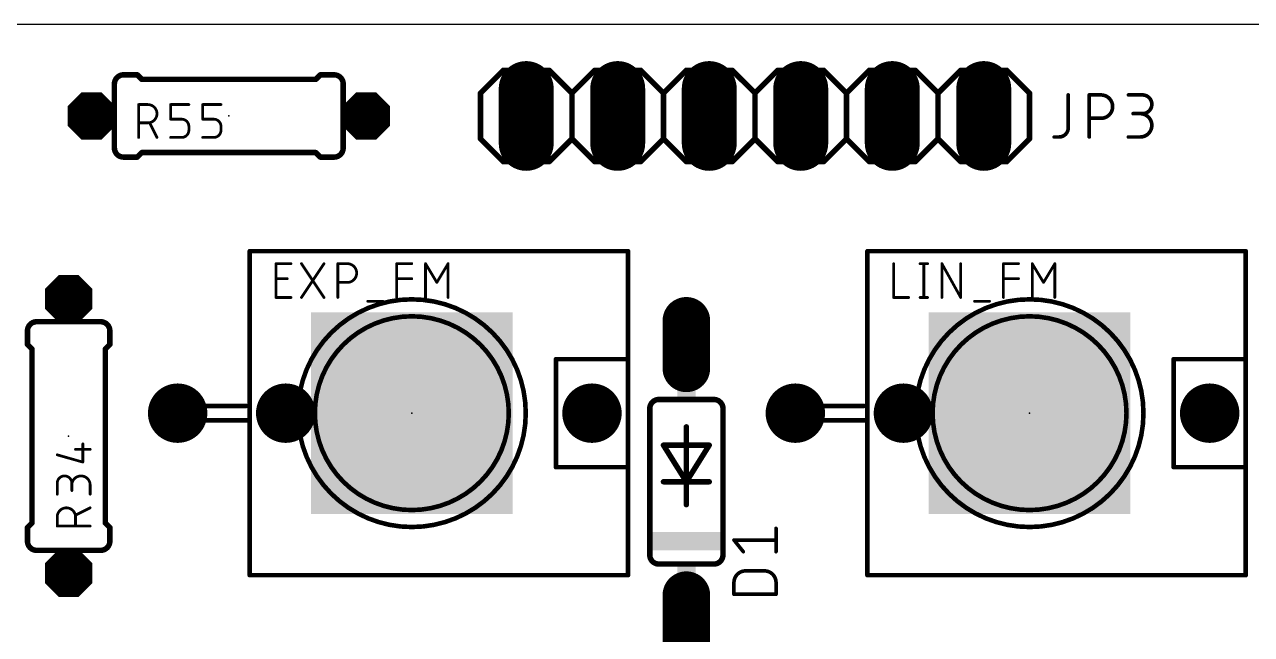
# Model space of a CAD drawing. Extents: x 0 to 102, y 0 to 43.
# Drawn here: x 30.53 to 64.58, y 26.24 to 43.18 of the extents above; entities that cross this region are included whole.
import ezdxf

# ---------------------------------------------------------------- set-up
doc = ezdxf.new("R2010")
doc.units = 0
for name, color, linetype in [('17', 110, 'CONTINUOUS'), ('20', 31, 'CONTINUOUS'), ('21', 253, 'CONTINUOUS'), ('23', 53, 'CONTINUOUS'), ('25', 253, 'CONTINUOUS'), ('41', 12, 'CONTINUOUS'), ('51', 253, 'CONTINUOUS')]:
    doc.layers.add(name, color=color, linetype=linetype)

# ---------------------------------------------------------------- blocks, each defined once
blk = doc.blocks.new('RECT')
blk.add_solid([(-0.5, -0.5), (0.5, -0.5), (-0.5, 0.5), (0.5, 0.5)])
blk = doc.blocks.new('LONGP100')
at = {"const_width": 1}
blk.add_lwpolyline([(-0.5, 0), (0.5, 0)], dxfattribs=at)
at = {"const_width": 0.5}
for points in [[(-0.5, 0.25, 1), (-0.5, -0.25)], [(0.5, -0.25, 1), (0.5, 0.25)]]:
    blk.add_lwpolyline(points, format="xyb", dxfattribs=at)
blk = doc.blocks.new('ROUNDP')
at = {"const_width": 0.5}
blk.add_lwpolyline([(0, -0.25, 1), (0, 0.25, 1), (0, -0.25)], format="xyb", dxfattribs=at)
blk = doc.blocks.new('OCTAGONP')
at = {"const_width": 0.5}
blk.add_lwpolyline([(-0.25, -0.1036), (-0.25, 0.1036), (-0.1036, 0.25), (0.1036, 0.25), (0.25, 0.1036), (0.25, -0.1036), (0.1036, -0.25), (-0.1036, -0.25), (-0.25, -0.1036), (-0.25, 0.1036)], dxfattribs=at)

msp = doc.modelspace()

# ---------------------------------------------------------------- linework, layer by layer
at = {"layer": '20'}
msp.add_line((99.06, 43.18), (0, 43.18), dxfattribs=at)
at = {"layer": '21'}
for points, const_width in [([(43.18, 41.275), (43.815, 41.91)], 0.1524), ([(43.815, 41.91), (45.085, 41.91)], 0.1524), ([(45.72, 41.275), (45.085, 41.91)], 0.1524), ([(45.72, 41.275), (46.355, 41.91)], 0.1524), ([(46.355, 41.91), (47.625, 41.91)], 0.1524), ([(47.625, 41.91), (48.26, 41.275)], 0.1524), ([(48.26, 41.275), (48.895, 41.91)], 0.1524), ([(48.895, 41.91), (50.165, 41.91)], 0.1524), ([(50.8, 41.275), (50.165, 41.91)], 0.1524), ([(50.8, 41.275), (51.435, 41.91)], 0.1524), ([(51.435, 41.91), (52.705, 41.91)], 0.1524), ([(52.705, 41.91), (53.34, 41.275)], 0.1524), ([(53.34, 41.275), (53.975, 41.91)], 0.1524), ([(53.975, 41.91), (55.245, 41.91)], 0.1524), ([(55.245, 41.91), (55.88, 41.275)], 0.1524), ([(55.88, 41.275), (56.515, 41.91)], 0.1524), ([(56.515, 41.91), (57.785, 41.91)], 0.1524), ([(58.42, 41.275), (57.785, 41.91)], 0.1524), ([(33.274, 41.783), (33.655, 41.783)], 0.1524), ([(33.782, 41.656), (33.655, 41.783)], 0.1524), ([(38.608, 41.656), (33.782, 41.656)], 0.1524), ([(38.608, 41.656), (38.735, 41.783)], 0.1524), ([(39.116, 41.783), (38.735, 41.783)], 0.1524), ([(43.18, 40.005), (43.18, 41.275)], 0.1524), ([(45.72, 40.005), (45.72, 41.275)], 0.1524), ([(48.26, 40.005), (48.26, 41.275)], 0.1524), ([(50.8, 40.005), (50.8, 41.275)], 0.1524), ([(53.34, 40.005), (53.34, 41.275)], 0.1524), ([(55.88, 40.005), (55.88, 41.275)], 0.1524), ([(58.42, 40.005), (58.42, 41.275)], 0.1524), ([(43.815, 39.37), (43.18, 40.005)], 0.1524), ([(45.085, 39.37), (45.72, 40.005)], 0.1524), ([(46.355, 39.37), (45.72, 40.005)], 0.1524), ([(48.26, 40.005), (47.625, 39.37)], 0.1524), ([(48.895, 39.37), (48.26, 40.005)], 0.1524), ([(50.165, 39.37), (50.8, 40.005)], 0.1524), ([(51.435, 39.37), (50.8, 40.005)], 0.1524), ([(53.34, 40.005), (52.705, 39.37)], 0.1524), ([(53.975, 39.37), (53.34, 40.005)], 0.1524), ([(55.88, 40.005), (55.245, 39.37)], 0.1524), ([(56.515, 39.37), (55.88, 40.005)], 0.1524), ([(57.785, 39.37), (58.42, 40.005)], 0.1524), ([(33.274, 39.497), (33.655, 39.497)], 0.1524), ([(33.782, 39.624), (33.655, 39.497)], 0.1524), ([(38.608, 39.624), (33.782, 39.624)], 0.1524), ([(38.608, 39.624), (38.735, 39.497)], 0.1524), ([(39.116, 39.497), (38.735, 39.497)], 0.1524), ([(45.085, 39.37), (43.815, 39.37)], 0.1524), ([(47.625, 39.37), (46.355, 39.37)], 0.1524), ([(50.165, 39.37), (48.895, 39.37)], 0.1524), ([(52.705, 39.37), (51.435, 39.37)], 0.1524), ([(55.245, 39.37), (53.975, 39.37)], 0.1524), ([(57.785, 39.37), (56.515, 39.37)], 0.1524), ([(47.275, 36.885), (36.775, 36.885)], 0.127), ([(36.775, 36.885), (36.775, 32.185)], 0.127), ([(47.275, 36.885), (47.275, 33.885)], 0.127), ([(64.42, 36.885), (53.92, 36.885)], 0.127), ([(53.92, 36.885), (53.92, 32.185)], 0.127), ([(64.42, 36.885), (64.42, 33.885)], 0.127), ([(30.607, 34.671), (30.607, 34.29)], 0.1524), ([(32.893, 34.671), (32.893, 34.29)], 0.1524), ([(30.734, 34.163), (30.607, 34.29)], 0.1524), ([(30.734, 34.163), (30.734, 29.337)], 0.1524), ([(32.766, 34.163), (32.893, 34.29)], 0.1524), ([(32.766, 34.163), (32.766, 29.337)], 0.1524), ([(47.275, 33.885), (45.275, 33.885)], 0.127), ([(45.275, 33.885), (45.275, 30.885)], 0.127), ([(47.275, 33.885), (47.275, 30.885)], 0.127), ([(64.42, 33.885), (62.42, 33.885)], 0.127), ([(62.42, 33.885), (62.42, 30.885)], 0.127), ([(64.42, 33.885), (64.42, 30.885)], 0.127), ([(48.133, 32.766), (49.657, 32.766)], 0.1524), ([(36.675, 32.585), (34.575, 32.585)], 0.127), ([(34.575, 32.585), (34.575, 32.185)], 0.127), ([(47.879, 28.448), (47.879, 32.512)], 0.1524), ([(49.911, 28.448), (49.911, 32.512)], 0.1524), ([(53.82, 32.585), (51.72, 32.585)], 0.127), ([(51.72, 32.585), (51.72, 32.185)], 0.127), ([(34.575, 32.185), (36.775, 32.185)], 0.127), ([(36.775, 32.185), (36.775, 27.885)], 0.127), ([(48.895, 30.48), (48.895, 32.004)], 0.1524), ([(51.72, 32.185), (53.92, 32.185)], 0.127), ([(53.92, 32.185), (53.92, 27.885)], 0.127), ([(48.26, 31.496), (49.53, 31.496)], 0.1524), ([(48.895, 30.48), (48.26, 31.496)], 0.1524), ([(49.53, 31.496), (48.895, 30.48)], 0.1524), ([(45.275, 30.885), (47.275, 30.885)], 0.127), ([(47.275, 30.885), (47.275, 27.885)], 0.127), ([(62.42, 30.885), (64.42, 30.885)], 0.127), ([(64.42, 30.885), (64.42, 27.885)], 0.127), ([(48.26, 30.48), (48.895, 30.48)], 0.1524), ([(48.895, 29.845), (48.895, 30.48)], 0.1524), ([(48.895, 30.48), (49.53, 30.48)], 0.1524), ([(30.734, 29.337), (30.607, 29.21)], 0.1524), ([(32.766, 29.337), (32.893, 29.21)], 0.1524), ([(30.607, 28.829), (30.607, 29.21)], 0.1524), ([(32.893, 28.829), (32.893, 29.21)], 0.1524), ([(48.133, 28.194), (49.657, 28.194)], 0.1524), ([(36.775, 27.885), (47.275, 27.885)], 0.127), ([(53.92, 27.885), (64.42, 27.885)], 0.127)]:
    msp.add_lwpolyline(points, dxfattribs=dict(at, const_width=const_width))
for points, const_width in [([(43.815, 41.9481, 1), (43.815, 41.8719)], 0.0762), ([(43.8419, 41.8831, 1), (43.7881, 41.9369)], 0.0762), ([(45.1119, 41.9369, 1), (45.0581, 41.8831)], 0.0762), ([(45.085, 41.8719, 1), (45.085, 41.9481)], 0.0762), ([(46.355, 41.9481, 1), (46.355, 41.8719)], 0.0762), ([(46.3819, 41.8831, 1), (46.3281, 41.9369)], 0.0762), ([(47.6519, 41.9369, 1), (47.5981, 41.8831)], 0.0762), ([(47.625, 41.8719, 1), (47.625, 41.9481)], 0.0762), ([(48.895, 41.9481, 1), (48.895, 41.8719)], 0.0762), ([(48.9219, 41.8831, 1), (48.8681, 41.9369)], 0.0762), ([(50.1919, 41.9369, 1), (50.1381, 41.8831)], 0.0762), ([(50.165, 41.8719, 1), (50.165, 41.9481)], 0.0762), ([(51.435, 41.9481, 1), (51.435, 41.8719)], 0.0762), ([(51.4619, 41.8831, 1), (51.4081, 41.9369)], 0.0762), ([(52.7319, 41.9369, 1), (52.6781, 41.8831)], 0.0762), ([(52.705, 41.8719, 1), (52.705, 41.9481)], 0.0762), ([(53.975, 41.9481, 1), (53.975, 41.8719)], 0.0762), ([(54.0019, 41.8831, 1), (53.9481, 41.9369)], 0.0762), ([(55.2719, 41.9369, 1), (55.2181, 41.8831)], 0.0762), ([(55.245, 41.8719, 1), (55.245, 41.9481)], 0.0762), ([(56.515, 41.9481, 1), (56.515, 41.8719)], 0.0762), ([(56.5419, 41.8831, 1), (56.4881, 41.9369)], 0.0762), ([(57.8119, 41.9369, 1), (57.7581, 41.8831)], 0.0762), ([(57.785, 41.8719, 1), (57.785, 41.9481)], 0.0762), ([(33.274, 41.783, 0.4142), (33.02, 41.529)], 0.1524), ([(32.9819, 41.529, 1), (33.0581, 41.529)], 0.0762), ([(33.274, 41.8211, 1), (33.274, 41.7449)], 0.0762), ([(33.274, 41.7449, 1), (33.274, 41.8211)], 0.0762), ([(33.6819, 41.8099, 1), (33.6281, 41.7561)], 0.0762), ([(33.655, 41.7449, 1), (33.655, 41.8211)], 0.0762), ([(33.782, 41.6941, 1), (33.782, 41.6179)], 0.0762), ([(33.7551, 41.6291, 1), (33.8089, 41.6829)], 0.0762), ([(38.5811, 41.6829, 1), (38.6349, 41.6291)], 0.0762), ([(38.608, 41.6179, 1), (38.608, 41.6941)], 0.0762), ([(38.735, 41.8211, 1), (38.735, 41.7449)], 0.0762), ([(38.7619, 41.7561, 1), (38.7081, 41.8099)], 0.0762), ([(39.37, 41.529, 0.4142), (39.116, 41.783)], 0.1524), ([(39.116, 41.8211, 1), (39.116, 41.7449)], 0.0762), ([(39.116, 41.7449, 1), (39.116, 41.8211)], 0.0762), ([(39.3319, 41.529, 1), (39.4081, 41.529)], 0.0762), ([(43.2181, 41.275, 1), (43.1419, 41.275)], 0.0762), ([(43.1531, 41.3019, 1), (43.2069, 41.2481)], 0.0762), ([(45.7581, 41.275, 1), (45.6819, 41.275)], 0.0762), ([(45.6931, 41.3019, 1), (45.7469, 41.2481)], 0.0762), ([(45.6931, 41.2481, 1), (45.7469, 41.3019)], 0.0762), ([(48.2981, 41.275, 1), (48.2219, 41.275)], 0.0762), ([(48.2331, 41.3019, 1), (48.2869, 41.2481)], 0.0762), ([(48.2331, 41.2481, 1), (48.2869, 41.3019)], 0.0762), ([(50.8381, 41.275, 1), (50.7619, 41.275)], 0.0762), ([(50.7731, 41.3019, 1), (50.8269, 41.2481)], 0.0762), ([(50.7731, 41.2481, 1), (50.8269, 41.3019)], 0.0762), ([(53.3781, 41.275, 1), (53.3019, 41.275)], 0.0762), ([(53.3131, 41.3019, 1), (53.3669, 41.2481)], 0.0762), ([(53.3131, 41.2481, 1), (53.3669, 41.3019)], 0.0762), ([(55.9181, 41.275, 1), (55.8419, 41.275)], 0.0762), ([(55.8531, 41.3019, 1), (55.9069, 41.2481)], 0.0762), ([(55.8531, 41.2481, 1), (55.9069, 41.3019)], 0.0762), ([(58.4581, 41.275, 1), (58.3819, 41.275)], 0.0762), ([(58.3931, 41.2481, 1), (58.4469, 41.3019)], 0.0762), ([(43.1419, 40.005, 1), (43.2181, 40.005)], 0.0762), ([(43.2069, 40.0319, 1), (43.1531, 39.9781)], 0.0762), ([(45.6819, 40.005, 1), (45.7581, 40.005)], 0.0762), ([(45.7469, 40.0319, 1), (45.6931, 39.9781)], 0.0762), ([(45.7469, 39.9781, 1), (45.6931, 40.0319)], 0.0762), ([(48.2219, 40.005, 1), (48.2981, 40.005)], 0.0762), ([(48.2869, 40.0319, 1), (48.2331, 39.9781)], 0.0762), ([(48.2869, 39.9781, 1), (48.2331, 40.0319)], 0.0762), ([(50.7619, 40.005, 1), (50.8381, 40.005)], 0.0762), ([(50.8269, 40.0319, 1), (50.7731, 39.9781)], 0.0762), ([(50.8269, 39.9781, 1), (50.7731, 40.0319)], 0.0762), ([(53.3019, 40.005, 1), (53.3781, 40.005)], 0.0762), ([(53.3669, 40.0319, 1), (53.3131, 39.9781)], 0.0762), ([(53.3669, 39.9781, 1), (53.3131, 40.0319)], 0.0762), ([(55.8419, 40.005, 1), (55.9181, 40.005)], 0.0762), ([(55.9069, 40.0319, 1), (55.8531, 39.9781)], 0.0762), ([(55.9069, 39.9781, 1), (55.8531, 40.0319)], 0.0762), ([(58.3819, 40.005, 1), (58.4581, 40.005)], 0.0762), ([(58.4469, 39.9781, 1), (58.3931, 40.0319)], 0.0762), ([(33.02, 39.751, 0.4142), (33.274, 39.497)], 0.1524), ([(33.0581, 39.751, 1), (32.9819, 39.751)], 0.0762), ([(33.274, 39.5351, 1), (33.274, 39.4589)], 0.0762), ([(33.274, 39.4589, 1), (33.274, 39.5351)], 0.0762), ([(33.6281, 39.5239, 1), (33.6819, 39.4701)], 0.0762), ([(33.655, 39.4589, 1), (33.655, 39.5351)], 0.0762), ([(33.782, 39.6621, 1), (33.782, 39.5859)], 0.0762), ([(33.8089, 39.5971, 1), (33.7551, 39.6509)], 0.0762), ([(38.6349, 39.6509, 1), (38.5811, 39.5971)], 0.0762), ([(38.608, 39.5859, 1), (38.608, 39.6621)], 0.0762), ([(38.735, 39.5351, 1), (38.735, 39.4589)], 0.0762), ([(38.7081, 39.4701, 1), (38.7619, 39.5239)], 0.0762), ([(39.116, 39.497, 0.4142), (39.37, 39.751)], 0.1524), ([(39.116, 39.5351, 1), (39.116, 39.4589)], 0.0762), ([(39.116, 39.4589, 1), (39.116, 39.5351)], 0.0762), ([(39.4081, 39.751, 1), (39.3319, 39.751)], 0.0762), ([(43.815, 39.4081, 1), (43.815, 39.3319)], 0.0762), ([(43.7881, 39.3431, 1), (43.8419, 39.3969)], 0.0762), ([(45.0581, 39.3969, 1), (45.1119, 39.3431)], 0.0762), ([(45.085, 39.3319, 1), (45.085, 39.4081)], 0.0762), ([(46.355, 39.4081, 1), (46.355, 39.3319)], 0.0762), ([(46.3281, 39.3431, 1), (46.3819, 39.3969)], 0.0762), ([(47.5981, 39.3969, 1), (47.6519, 39.3431)], 0.0762), ([(47.625, 39.3319, 1), (47.625, 39.4081)], 0.0762), ([(48.895, 39.4081, 1), (48.895, 39.3319)], 0.0762), ([(48.8681, 39.3431, 1), (48.9219, 39.3969)], 0.0762), ([(50.1381, 39.3969, 1), (50.1919, 39.3431)], 0.0762), ([(50.165, 39.3319, 1), (50.165, 39.4081)], 0.0762), ([(51.435, 39.4081, 1), (51.435, 39.3319)], 0.0762), ([(51.4081, 39.3431, 1), (51.4619, 39.3969)], 0.0762), ([(52.6781, 39.3969, 1), (52.7319, 39.3431)], 0.0762), ([(52.705, 39.3319, 1), (52.705, 39.4081)], 0.0762), ([(53.975, 39.4081, 1), (53.975, 39.3319)], 0.0762), ([(53.9481, 39.3431, 1), (54.0019, 39.3969)], 0.0762), ([(55.2181, 39.3969, 1), (55.2719, 39.3431)], 0.0762), ([(55.245, 39.3319, 1), (55.245, 39.4081)], 0.0762), ([(56.515, 39.4081, 1), (56.515, 39.3319)], 0.0762), ([(56.4881, 39.3431, 1), (56.5419, 39.3969)], 0.0762), ([(57.7581, 39.3969, 1), (57.8119, 39.3431)], 0.0762), ([(57.785, 39.3319, 1), (57.785, 39.4081)], 0.0762), ([(36.8068, 36.885, 1), (36.7432, 36.885)], 0.0635), ([(36.775, 36.9168, 1), (36.775, 36.8533)], 0.0635), ([(47.3068, 36.885, 1), (47.2433, 36.885)], 0.0635), ([(47.275, 36.8533, 1), (47.275, 36.9168)], 0.0635), ([(53.9518, 36.885, 1), (53.8882, 36.885)], 0.0635), ([(53.92, 36.9168, 1), (53.92, 36.8533)], 0.0635), ([(64.4518, 36.885, 1), (64.3882, 36.885)], 0.0635), ([(64.42, 36.8533, 1), (64.42, 36.9168)], 0.0635), ([(41.275, 29.2227, 1), (41.275, 35.5473, 1), (41.275, 29.2227)], 0.127), ([(58.42, 29.2227, 1), (58.42, 35.5473, 1), (58.42, 29.2227)], 0.127), ([(41.275, 29.6943, 1), (41.275, 35.0757, 1), (41.275, 29.6943)], 0.127), ([(58.42, 29.6943, 1), (58.42, 35.0757, 1), (58.42, 29.6943)], 0.127), ([(30.861, 34.925, 0.4142), (30.607, 34.671)], 0.1524), ([(30.6451, 34.671, 1), (30.5689, 34.671)], 0.0762), ([(30.861, 34.8869, 1), (30.861, 34.9631)], 0.0762), ([(32.893, 34.671, 0.4142), (32.639, 34.925)], 0.1524), ([(32.639, 34.9631, 1), (32.639, 34.8869)], 0.0762), ([(32.9311, 34.671, 1), (32.8549, 34.671)], 0.0762), ([(30.5689, 34.671, 1), (30.6451, 34.671)], 0.0762), ([(32.8549, 34.671, 1), (32.9311, 34.671)], 0.0762), ([(30.5689, 34.29, 1), (30.6451, 34.29)], 0.0762), ([(30.6339, 34.3169, 1), (30.5801, 34.2631)], 0.0762), ([(30.7721, 34.163, 1), (30.6959, 34.163)], 0.0762), ([(30.7071, 34.1361, 1), (30.7609, 34.1899)], 0.0762), ([(32.8041, 34.163, 1), (32.7279, 34.163)], 0.0762), ([(32.7391, 34.1899, 1), (32.7929, 34.1361)], 0.0762), ([(32.8549, 34.29, 1), (32.9311, 34.29)], 0.0762), ([(32.9199, 34.2631, 1), (32.8661, 34.3169)], 0.0762), ([(45.275, 33.9168, 1), (45.275, 33.8533)], 0.0635), ([(45.3068, 33.885, 1), (45.2433, 33.885)], 0.0635), ([(47.3068, 33.885, 1), (47.2433, 33.885)], 0.0635), ([(47.2433, 33.885, 1), (47.3068, 33.885)], 0.0635), ([(47.275, 33.8533, 1), (47.275, 33.9168)], 0.0635), ([(62.4518, 33.885, 1), (62.3882, 33.885)], 0.0635), ([(62.42, 33.9168, 1), (62.42, 33.8533)], 0.0635), ([(64.4518, 33.885, 1), (64.3882, 33.885)], 0.0635), ([(64.3882, 33.885, 1), (64.4518, 33.885)], 0.0635), ([(64.42, 33.8533, 1), (64.42, 33.9168)], 0.0635), ([(48.133, 32.766, 0.4142), (47.879, 32.512)], 0.1524), ([(48.133, 32.8041, 1), (48.133, 32.7279)], 0.0762), ([(48.133, 32.7279, 1), (48.133, 32.8041)], 0.0762), ([(49.911, 32.512, 0.4142), (49.657, 32.766)], 0.1524), ([(49.657, 32.8041, 1), (49.657, 32.7279)], 0.0762), ([(49.657, 32.7279, 1), (49.657, 32.8041)], 0.0762), ([(34.575, 32.6168, 1), (34.575, 32.5532)], 0.0635), ([(34.6068, 32.585, 1), (34.5433, 32.585)], 0.0635), ([(36.675, 32.5532, 1), (36.675, 32.6168)], 0.0635), ([(47.9171, 32.512, 1), (47.8409, 32.512)], 0.0762), ([(47.8409, 32.512, 1), (47.9171, 32.512)], 0.0762), ([(49.9491, 32.512, 1), (49.8729, 32.512)], 0.0762), ([(49.8729, 32.512, 1), (49.9491, 32.512)], 0.0762), ([(51.72, 32.6168, 1), (51.72, 32.5532)], 0.0635), ([(51.7518, 32.585, 1), (51.6883, 32.585)], 0.0635), ([(53.82, 32.5532, 1), (53.82, 32.6168)], 0.0635), ([(34.575, 32.2168, 1), (34.575, 32.1532)], 0.0635), ([(34.5433, 32.185, 1), (34.6068, 32.185)], 0.0635), ([(36.8068, 32.185, 1), (36.7432, 32.185)], 0.0635), ([(36.7432, 32.185, 1), (36.8068, 32.185)], 0.0635), ([(36.775, 32.1532, 1), (36.775, 32.2168)], 0.0635), ([(48.9331, 32.004, 1), (48.8569, 32.004)], 0.0762), ([(51.72, 32.2168, 1), (51.72, 32.1532)], 0.0635), ([(51.6883, 32.185, 1), (51.7518, 32.185)], 0.0635), ([(53.9518, 32.185, 1), (53.8882, 32.185)], 0.0635), ([(53.8882, 32.185, 1), (53.9518, 32.185)], 0.0635), ([(53.92, 32.1532, 1), (53.92, 32.2168)], 0.0635), ([(48.26, 31.5341, 1), (48.26, 31.4579)], 0.0762), ([(48.2923, 31.5162, 1), (48.2277, 31.4758)], 0.0762), ([(49.5623, 31.4758, 1), (49.4977, 31.5162)], 0.0762), ([(49.53, 31.4579, 1), (49.53, 31.5341)], 0.0762), ([(45.275, 30.9168, 1), (45.275, 30.8533)], 0.0635), ([(45.2433, 30.885, 1), (45.3068, 30.885)], 0.0635), ([(47.3068, 30.885, 1), (47.2433, 30.885)], 0.0635), ([(47.2433, 30.885, 1), (47.3068, 30.885)], 0.0635), ([(47.275, 30.8533, 1), (47.275, 30.9168)], 0.0635), ([(62.3882, 30.885, 1), (62.4518, 30.885)], 0.0635), ([(62.42, 30.9168, 1), (62.42, 30.8533)], 0.0635), ([(64.4518, 30.885, 1), (64.3882, 30.885)], 0.0635), ([(64.3882, 30.885, 1), (64.4518, 30.885)], 0.0635), ([(64.42, 30.8533, 1), (64.42, 30.9168)], 0.0635), ([(48.26, 30.5181, 1), (48.26, 30.4419)], 0.0762), ([(48.9331, 30.48, 1), (48.8569, 30.48)], 0.0762), ([(48.895, 30.5181, 1), (48.895, 30.4419)], 0.0762), ([(48.8627, 30.5002, 1), (48.9273, 30.4598)], 0.0762), ([(48.8569, 30.48, 1), (48.9331, 30.48)], 0.0762), ([(48.8627, 30.4598, 1), (48.9273, 30.5002)], 0.0762), ([(48.895, 30.4419, 1), (48.895, 30.5181)], 0.0762), ([(49.53, 30.4419, 1), (49.53, 30.5181)], 0.0762), ([(48.8569, 29.845, 1), (48.9331, 29.845)], 0.0762), ([(30.6959, 29.337, 1), (30.7721, 29.337)], 0.0762), ([(30.7609, 29.3101, 1), (30.7071, 29.3639)], 0.0762), ([(32.7279, 29.337, 1), (32.8041, 29.337)], 0.0762), ([(32.7929, 29.3639, 1), (32.7391, 29.3101)], 0.0762), ([(30.6451, 29.21, 1), (30.5689, 29.21)], 0.0762), ([(30.5801, 29.2369, 1), (30.6339, 29.1831)], 0.0762), ([(32.9311, 29.21, 1), (32.8549, 29.21)], 0.0762), ([(32.8661, 29.1831, 1), (32.9199, 29.2369)], 0.0762), ([(30.607, 28.829, 0.4142), (30.861, 28.575)], 0.1524), ([(30.6451, 28.829, 1), (30.5689, 28.829)], 0.0762), ([(30.5689, 28.829, 1), (30.6451, 28.829)], 0.0762), ([(30.861, 28.5369, 1), (30.861, 28.6131)], 0.0762), ([(32.639, 28.575, 0.4142), (32.893, 28.829)], 0.1524), ([(32.639, 28.6131, 1), (32.639, 28.5369)], 0.0762), ([(32.9311, 28.829, 1), (32.8549, 28.829)], 0.0762), ([(32.8549, 28.829, 1), (32.9311, 28.829)], 0.0762), ([(47.879, 28.448, 0.4142), (48.133, 28.194)], 0.1524), ([(47.9171, 28.448, 1), (47.8409, 28.448)], 0.0762), ([(47.8409, 28.448, 1), (47.9171, 28.448)], 0.0762), ([(48.133, 28.2321, 1), (48.133, 28.1559)], 0.0762), ([(48.133, 28.1559, 1), (48.133, 28.2321)], 0.0762), ([(49.657, 28.194, 0.4142), (49.911, 28.448)], 0.1524), ([(49.657, 28.2321, 1), (49.657, 28.1559)], 0.0762), ([(49.657, 28.1559, 1), (49.657, 28.2321)], 0.0762), ([(49.9491, 28.448, 1), (49.8729, 28.448)], 0.0762), ([(49.8729, 28.448, 1), (49.9491, 28.448)], 0.0762), ([(36.775, 27.9168, 1), (36.775, 27.8533)], 0.0635), ([(47.275, 27.8533, 1), (47.275, 27.9168)], 0.0635), ([(53.92, 27.9168, 1), (53.92, 27.8533)], 0.0635), ([(64.42, 27.8533, 1), (64.42, 27.9168)], 0.0635), ([(36.7432, 27.885, 1), (36.8068, 27.885)], 0.0635), ([(47.2433, 27.885, 1), (47.3068, 27.885)], 0.0635), ([(53.8882, 27.885, 1), (53.9518, 27.885)], 0.0635), ([(64.3882, 27.885, 1), (64.4518, 27.885)], 0.0635)]:
    msp.add_lwpolyline(points, format="xyb", dxfattribs=dict(at, const_width=const_width))
at = {"layer": '23'}
for p in [(36.195, 40.64), (50.8, 40.64), (41.275, 32.385), (58.42, 32.385), (31.75, 31.75), (48.895, 30.48)]:
    msp.add_point(p, dxfattribs=at)
at = {"layer": '25'}
for points, const_width in [([(59.4953, 41.2242), (59.4953, 40.3154)], 0.1016), ([(60.0776, 40.0558), (60.0776, 41.2242)], 0.1016), ([(60.0776, 41.2242), (60.4022, 41.2242)], 0.1016), ([(61.1656, 41.2242), (61.5551, 41.2242)], 0.1016), ([(33.6931, 40.0431), (33.6931, 40.9575)], 0.0762), ([(33.6931, 40.9575), (33.9471, 40.9575)], 0.0762), ([(34.579, 40.5511), (34.579, 40.9575)], 0.0762), ([(34.579, 40.9575), (35.087, 40.9575)], 0.0762), ([(35.4705, 40.5511), (35.4705, 40.9575)], 0.0762), ([(35.4705, 40.9575), (35.9785, 40.9575)], 0.0762), ([(34.8838, 40.5511), (34.579, 40.5511)], 0.0762), ([(35.7753, 40.5511), (35.4705, 40.5511)], 0.0762), ([(60.4022, 40.5751), (60.0776, 40.5751)], 0.1016), ([(61.5551, 40.7049), (61.2954, 40.7049)], 0.1016), ([(33.9471, 40.4495), (33.6931, 40.4495)], 0.0762), ([(34.2011, 40.0431), (33.9979, 40.4495)], 0.0762), ([(35.087, 40.2463), (35.087, 40.3479)], 0.0762), ([(35.9785, 40.2463), (35.9785, 40.3479)], 0.0762), ([(34.579, 40.0431), (34.8838, 40.0431)], 0.0762), ([(35.4705, 40.0431), (35.7753, 40.0431)], 0.0762), ([(59.2356, 40.0558), (59.1058, 40.0558)], 0.1016), ([(61.1656, 40.0558), (61.4902, 40.0558)], 0.1016), ([(37.5031, 35.5981), (37.5031, 36.5379)], 0.0762), ([(37.5031, 36.5379), (37.9208, 36.5379)], 0.0762), ([(38.2111, 35.5981), (38.8377, 36.5379)], 0.0762), ([(38.2111, 36.5379), (38.8377, 35.5981)], 0.0762), ([(39.2213, 35.5981), (39.2213, 36.5379)], 0.0762), ([(39.2213, 36.5379), (39.4824, 36.5379)], 0.0762), ([(40.8559, 35.5981), (40.8559, 36.5379)], 0.0762), ([(40.8559, 36.5379), (41.2736, 36.5379)], 0.0762), ([(41.6554, 35.5981), (41.6554, 36.5379)], 0.0762), ([(41.6554, 36.5379), (41.9686, 36.0158)], 0.0762), ([(41.9686, 36.0158), (42.2819, 36.5379)], 0.0762), ([(42.2819, 36.5379), (42.2819, 35.5981)], 0.0762), ([(54.6481, 36.5379), (54.6481, 35.5981)], 0.0762), ([(55.3821, 36.5379), (55.5909, 36.5379)], 0.0762), ([(55.4865, 36.5379), (55.4865, 35.5981)], 0.0762), ([(55.9875, 35.5981), (55.9875, 36.5379)], 0.0762), ([(55.9875, 36.5379), (56.5096, 35.5981)], 0.0762), ([(56.5096, 35.5981), (56.5096, 36.5379)], 0.0762), ([(57.6961, 35.5981), (57.6961, 36.5379)], 0.0762), ([(57.6961, 36.5379), (58.1138, 36.5379)], 0.0762), ([(58.4956, 35.5981), (58.4956, 36.5379)], 0.0762), ([(58.4956, 36.5379), (58.8088, 36.0158)], 0.0762), ([(58.8088, 36.0158), (59.1221, 36.5379)], 0.0762), ([(59.1221, 36.5379), (59.1221, 35.5981)], 0.0762), ([(37.5031, 36.1202), (37.8164, 36.1202)], 0.0762), ([(40.8559, 36.1202), (41.2736, 36.1202)], 0.0762), ([(57.6961, 36.1202), (58.1138, 36.1202)], 0.0762), ([(39.4824, 36.0158), (39.2213, 36.0158)], 0.0762), ([(37.9208, 35.5981), (37.5031, 35.5981)], 0.0762), ([(40.0529, 35.4937), (40.4706, 35.4937)], 0.0762), ([(54.6481, 35.5981), (55.0658, 35.5981)], 0.0762), ([(55.3821, 35.5981), (55.5909, 35.5981)], 0.0762), ([(56.8931, 35.4937), (57.3108, 35.4937)], 0.0762), ([(31.9405, 31.3811), (32.3469, 31.3811)], 0.0762), ([(32.1437, 31.0255), (32.1437, 31.5335)], 0.0762), ([(31.4325, 31.2287), (32.1437, 31.0255)], 0.0762), ([(31.4325, 30.134), (31.4325, 30.4388)], 0.0762), ([(31.8389, 30.4388), (31.8389, 30.2356)], 0.0762), ([(32.3469, 30.134), (32.3469, 30.388)], 0.0762), ([(32.3469, 29.7561), (31.9405, 29.5529)], 0.0762), ([(31.4325, 29.2481), (31.4325, 29.5021)], 0.0762), ([(31.9405, 29.5021), (31.9405, 29.2481)], 0.0762), ([(32.3469, 29.2481), (31.4325, 29.2481)], 0.0762), ([(51.3842, 28.5369), (51.3842, 29.186)], 0.1016), ([(50.4754, 28.5369), (50.2158, 28.8615)], 0.1016), ([(50.2158, 28.8615), (51.3842, 28.8615)], 0.1016), ([(50.5404, 28.0049), (51.0596, 28.0049)], 0.1016), ([(50.2158, 27.3558), (50.2158, 27.6804)], 0.1016), ([(51.3842, 27.6804), (51.3842, 27.3558)], 0.1016), ([(51.3842, 27.3558), (50.2158, 27.3558)], 0.1016)]:
    msp.add_lwpolyline(points, dxfattribs=dict(at, const_width=const_width))
for points, const_width in [([(59.5207, 41.2242, 1), (59.4699, 41.2242)], 0.0508), ([(60.103, 41.2242, 1), (60.0522, 41.2242)], 0.0508), ([(60.0776, 41.2496, 1), (60.0776, 41.1988)], 0.0508), ([(60.4022, 40.5751, 1), (60.4022, 41.2242)], 0.1016), ([(60.4022, 41.2496, 1), (60.4022, 41.1988)], 0.0508), ([(60.4022, 41.1988, 1), (60.4022, 41.2496)], 0.0508), ([(61.1656, 41.2496, 1), (61.1656, 41.1988)], 0.0508), ([(61.5551, 40.7049, 1), (61.5551, 41.2242)], 0.1016), ([(61.5551, 41.2496, 1), (61.5551, 41.1988)], 0.0508), ([(61.5551, 41.1988, 1), (61.5551, 41.2496)], 0.0508), ([(33.6931, 40.9766, 1), (33.6931, 40.9385)], 0.0381), ([(33.7122, 40.9575, 1), (33.6741, 40.9575)], 0.0381), ([(33.9471, 40.4495, 1), (33.9471, 40.9575)], 0.0762), ([(33.9471, 40.9766, 1), (33.9471, 40.9385)], 0.0381), ([(33.9471, 40.9385, 1), (33.9471, 40.9766)], 0.0381), ([(34.579, 40.9766, 1), (34.579, 40.9385)], 0.0381), ([(34.5981, 40.9575, 1), (34.56, 40.9575)], 0.0381), ([(35.087, 40.9385, 1), (35.087, 40.9766)], 0.0381), ([(35.4705, 40.9766, 1), (35.4705, 40.9385)], 0.0381), ([(35.4896, 40.9575, 1), (35.4515, 40.9575)], 0.0381), ([(35.9785, 40.9385, 1), (35.9785, 40.9766)], 0.0381), ([(34.579, 40.5702, 1), (34.579, 40.5321)], 0.0381), ([(34.56, 40.5511, 1), (34.5981, 40.5511)], 0.0381), ([(35.087, 40.3479, 0.4142), (34.8838, 40.5511)], 0.0762), ([(34.8838, 40.5702, 1), (34.8838, 40.5321)], 0.0381), ([(34.8838, 40.5321, 1), (34.8838, 40.5702)], 0.0381), ([(35.4705, 40.5702, 1), (35.4705, 40.5321)], 0.0381), ([(35.4515, 40.5511, 1), (35.4896, 40.5511)], 0.0381), ([(35.9785, 40.3479, 0.4142), (35.7753, 40.5511)], 0.0762), ([(35.7753, 40.5702, 1), (35.7753, 40.5321)], 0.0381), ([(35.7753, 40.5321, 1), (35.7753, 40.5702)], 0.0381), ([(60.0776, 40.6005, 1), (60.0776, 40.5497)], 0.0508), ([(60.4022, 40.6005, 1), (60.4022, 40.5497)], 0.0508), ([(60.4022, 40.5497, 1), (60.4022, 40.6005)], 0.0508), ([(61.2954, 40.7303, 1), (61.2954, 40.6795)], 0.0508), ([(61.4902, 40.0558, 1), (61.4902, 40.7049)], 0.1016), ([(61.4902, 40.7303, 1), (61.4902, 40.6795)], 0.0508), ([(61.5551, 40.7303, 1), (61.5551, 40.6795)], 0.0508), ([(61.5551, 40.6795, 1), (61.5551, 40.7303)], 0.0508), ([(33.6931, 40.4686, 1), (33.6931, 40.4305)], 0.0381), ([(33.9471, 40.4686, 1), (33.9471, 40.4305)], 0.0381), ([(33.9471, 40.4305, 1), (33.9471, 40.4686)], 0.0381), ([(34.0149, 40.458, 1), (33.9809, 40.441)], 0.0381), ([(34.8838, 40.0431, 0.4142), (35.087, 40.2463)], 0.0762), ([(35.1061, 40.3479, 1), (35.068, 40.3479)], 0.0381), ([(35.068, 40.3479, 1), (35.1061, 40.3479)], 0.0381), ([(35.1061, 40.2463, 1), (35.068, 40.2463)], 0.0381), ([(35.068, 40.2463, 1), (35.1061, 40.2463)], 0.0381), ([(35.7753, 40.0431, 0.4142), (35.9785, 40.2463)], 0.0762), ([(35.9976, 40.3479, 1), (35.9595, 40.3479)], 0.0381), ([(35.9595, 40.3479, 1), (35.9976, 40.3479)], 0.0381), ([(35.9976, 40.2463, 1), (35.9595, 40.2463)], 0.0381), ([(35.9595, 40.2463, 1), (35.9976, 40.2463)], 0.0381), ([(59.2356, 40.0558, 0.4142), (59.4953, 40.3154)], 0.1016), ([(59.5207, 40.3154, 1), (59.4699, 40.3154)], 0.0508), ([(59.4699, 40.3154, 1), (59.5207, 40.3154)], 0.0508), ([(33.6741, 40.0431, 1), (33.7122, 40.0431)], 0.0381), ([(34.1841, 40.0346, 1), (34.2181, 40.0516)], 0.0381), ([(34.579, 40.0622, 1), (34.579, 40.0241)], 0.0381), ([(34.8838, 40.0622, 1), (34.8838, 40.0241)], 0.0381), ([(34.8838, 40.0241, 1), (34.8838, 40.0622)], 0.0381), ([(35.4705, 40.0622, 1), (35.4705, 40.0241)], 0.0381), ([(35.7753, 40.0622, 1), (35.7753, 40.0241)], 0.0381), ([(35.7753, 40.0241, 1), (35.7753, 40.0622)], 0.0381), ([(59.1058, 40.0812, 1), (59.1058, 40.0304)], 0.0508), ([(59.2356, 40.0812, 1), (59.2356, 40.0304)], 0.0508), ([(59.2356, 40.0304, 1), (59.2356, 40.0812)], 0.0508), ([(60.0522, 40.0558, 1), (60.103, 40.0558)], 0.0508), ([(61.1656, 40.0812, 1), (61.1656, 40.0304)], 0.0508), ([(61.4902, 40.0812, 1), (61.4902, 40.0304)], 0.0508), ([(61.4902, 40.0304, 1), (61.4902, 40.0812)], 0.0508), ([(37.5031, 36.557, 1), (37.5031, 36.5189)], 0.0381), ([(37.5222, 36.5379, 1), (37.4841, 36.5379)], 0.0381), ([(37.9208, 36.5189, 1), (37.9208, 36.557)], 0.0381), ([(38.227, 36.5485, 1), (38.1953, 36.5273)], 0.0381), ([(38.8535, 36.5273, 1), (38.8218, 36.5485)], 0.0381), ([(39.2213, 36.557, 1), (39.2213, 36.5189)], 0.0381), ([(39.2404, 36.5379, 1), (39.2023, 36.5379)], 0.0381), ([(39.4824, 36.557, 1), (39.4824, 36.5189)], 0.0381), ([(39.4824, 36.0158, 1), (39.4824, 36.5379)], 0.0762), ([(39.4824, 36.5189, 1), (39.4824, 36.557)], 0.0381), ([(40.8749, 36.5379, 1), (40.8368, 36.5379)], 0.0381), ([(40.8559, 36.557, 1), (40.8559, 36.5189)], 0.0381), ([(41.2736, 36.5189, 1), (41.2736, 36.557)], 0.0381), ([(41.6744, 36.5379, 1), (41.6363, 36.5379)], 0.0381), ([(41.6717, 36.5477, 1), (41.639, 36.5281)], 0.0381), ([(42.3009, 36.5379, 1), (42.2628, 36.5379)], 0.0381), ([(42.2982, 36.5281, 1), (42.2655, 36.5477)], 0.0381), ([(54.6671, 36.5379, 1), (54.629, 36.5379)], 0.0381), ([(55.3821, 36.557, 1), (55.3821, 36.5189)], 0.0381), ([(55.5056, 36.5379, 1), (55.4675, 36.5379)], 0.0381), ([(55.5909, 36.5189, 1), (55.5909, 36.557)], 0.0381), ([(56.0041, 36.5472, 1), (55.9708, 36.5286)], 0.0381), ([(56.0065, 36.5379, 1), (55.9684, 36.5379)], 0.0381), ([(56.5286, 36.5379, 1), (56.4905, 36.5379)], 0.0381), ([(57.7151, 36.5379, 1), (57.677, 36.5379)], 0.0381), ([(57.6961, 36.557, 1), (57.6961, 36.5189)], 0.0381), ([(58.1138, 36.5189, 1), (58.1138, 36.557)], 0.0381), ([(58.5119, 36.5477, 1), (58.4792, 36.5281)], 0.0381), ([(58.5146, 36.5379, 1), (58.4765, 36.5379)], 0.0381), ([(59.1411, 36.5379, 1), (59.103, 36.5379)], 0.0381), ([(59.1384, 36.5281, 1), (59.1058, 36.5477)], 0.0381), ([(37.5031, 36.1393, 1), (37.5031, 36.1012)], 0.0381), ([(37.8164, 36.1012, 1), (37.8164, 36.1393)], 0.0381), ([(40.8559, 36.1393, 1), (40.8559, 36.1012)], 0.0381), ([(41.2736, 36.1012, 1), (41.2736, 36.1393)], 0.0381), ([(57.6961, 36.1393, 1), (57.6961, 36.1012)], 0.0381), ([(58.1138, 36.1012, 1), (58.1138, 36.1393)], 0.0381), ([(39.2213, 36.0348, 1), (39.2213, 35.9967)], 0.0381), ([(39.4824, 36.0348, 1), (39.4824, 35.9967)], 0.0381), ([(39.4824, 35.9967, 1), (39.4824, 36.0348)], 0.0381), ([(41.9523, 36.0256, 1), (41.985, 36.006)], 0.0381), ([(41.9523, 36.006, 1), (41.985, 36.0256)], 0.0381), ([(58.7925, 36.0256, 1), (58.8252, 36.006)], 0.0381), ([(58.7925, 36.006, 1), (58.8252, 36.0256)], 0.0381), ([(37.5031, 35.6172, 1), (37.5031, 35.5791)], 0.0381), ([(37.4841, 35.5981, 1), (37.5222, 35.5981)], 0.0381), ([(37.9208, 35.5791, 1), (37.9208, 35.6172)], 0.0381), ([(38.1953, 35.6087, 1), (38.227, 35.5875)], 0.0381), ([(38.8218, 35.5875, 1), (38.8535, 35.6087)], 0.0381), ([(39.2023, 35.5981, 1), (39.2404, 35.5981)], 0.0381), ([(40.0529, 35.5127, 1), (40.0529, 35.4746)], 0.0381), ([(40.4706, 35.4746, 1), (40.4706, 35.5127)], 0.0381), ([(40.8368, 35.5981, 1), (40.8749, 35.5981)], 0.0381), ([(41.6363, 35.5981, 1), (41.6744, 35.5981)], 0.0381), ([(42.2628, 35.5981, 1), (42.3009, 35.5981)], 0.0381), ([(54.629, 35.5981, 1), (54.6671, 35.5981)], 0.0381), ([(54.6481, 35.6172, 1), (54.6481, 35.5791)], 0.0381), ([(55.0658, 35.5791, 1), (55.0658, 35.6172)], 0.0381), ([(55.3821, 35.6172, 1), (55.3821, 35.5791)], 0.0381), ([(55.4675, 35.5981, 1), (55.5056, 35.5981)], 0.0381), ([(55.5909, 35.5791, 1), (55.5909, 35.6172)], 0.0381), ([(55.9684, 35.5981, 1), (56.0065, 35.5981)], 0.0381), ([(56.4905, 35.5981, 1), (56.5286, 35.5981)], 0.0381), ([(56.4929, 35.5888, 1), (56.5262, 35.6074)], 0.0381), ([(56.8931, 35.5127, 1), (56.8931, 35.4746)], 0.0381), ([(57.3108, 35.4746, 1), (57.3108, 35.5127)], 0.0381), ([(57.677, 35.5981, 1), (57.7151, 35.5981)], 0.0381), ([(58.4765, 35.5981, 1), (58.5146, 35.5981)], 0.0381), ([(59.103, 35.5981, 1), (59.1411, 35.5981)], 0.0381), ([(31.9405, 31.4002, 1), (31.9405, 31.3621)], 0.0381), ([(32.1628, 31.5335, 1), (32.1247, 31.5335)], 0.0381), ([(32.3469, 31.3621, 1), (32.3469, 31.4002)], 0.0381), ([(31.4377, 31.2471, 1), (31.4273, 31.2104)], 0.0381), ([(32.1247, 31.0255, 1), (32.1628, 31.0255)], 0.0381), ([(32.1385, 31.0072, 1), (32.1489, 31.0439)], 0.0381), ([(31.8389, 30.4388, 1), (31.4325, 30.4388)], 0.0762), ([(32.3469, 30.388, 1), (31.8389, 30.388)], 0.0762), ([(31.4516, 30.4388, 1), (31.4135, 30.4388)], 0.0381), ([(31.4135, 30.4388, 1), (31.4516, 30.4388)], 0.0381), ([(31.858, 30.4388, 1), (31.8199, 30.4388)], 0.0381), ([(31.8199, 30.4388, 1), (31.858, 30.4388)], 0.0381), ([(31.8199, 30.388, 1), (31.858, 30.388)], 0.0381), ([(32.366, 30.388, 1), (32.3279, 30.388)], 0.0381), ([(32.3279, 30.388, 1), (32.366, 30.388)], 0.0381), ([(31.4135, 30.134, 1), (31.4516, 30.134)], 0.0381), ([(31.8199, 30.2356, 1), (31.858, 30.2356)], 0.0381), ([(32.3279, 30.134, 1), (32.366, 30.134)], 0.0381), ([(31.9405, 29.5021, 1), (31.4325, 29.5021)], 0.0762), ([(32.3554, 29.7391, 1), (32.3384, 29.7731)], 0.0381), ([(31.4516, 29.5021, 1), (31.4135, 29.5021)], 0.0381), ([(31.4135, 29.5021, 1), (31.4516, 29.5021)], 0.0381), ([(31.932, 29.5699, 1), (31.949, 29.5359)], 0.0381), ([(31.9596, 29.5021, 1), (31.9215, 29.5021)], 0.0381), ([(31.9215, 29.5021, 1), (31.9596, 29.5021)], 0.0381), ([(31.4325, 29.2672, 1), (31.4325, 29.2291)], 0.0381), ([(31.4135, 29.2481, 1), (31.4516, 29.2481)], 0.0381), ([(31.9215, 29.2481, 1), (31.9596, 29.2481)], 0.0381), ([(32.3469, 29.2291, 1), (32.3469, 29.2672)], 0.0381), ([(51.4096, 29.186, 1), (51.3588, 29.186)], 0.0508), ([(50.2158, 28.8869, 1), (50.2158, 28.8361)], 0.0508), ([(50.2356, 28.8773, 1), (50.196, 28.8456)], 0.0508), ([(51.3842, 28.8361, 1), (51.3842, 28.8869)], 0.0508), ([(50.4556, 28.521, 1), (50.4953, 28.5528)], 0.0508), ([(51.3588, 28.5369, 1), (51.4096, 28.5369)], 0.0508), ([(50.5404, 28.0049, 0.4142), (50.2158, 27.6804)], 0.1016), ([(50.5404, 28.0303, 1), (50.5404, 27.9795)], 0.0508), ([(50.5404, 27.9795, 1), (50.5404, 28.0303)], 0.0508), ([(51.3842, 27.6804, 0.4142), (51.0596, 28.0049)], 0.1016), ([(51.0596, 28.0303, 1), (51.0596, 27.9795)], 0.0508), ([(51.0596, 27.9795, 1), (51.0596, 28.0303)], 0.0508), ([(50.2412, 27.6804, 1), (50.1904, 27.6804)], 0.0508), ([(50.1904, 27.6804, 1), (50.2412, 27.6804)], 0.0508), ([(51.4096, 27.6804, 1), (51.3588, 27.6804)], 0.0508), ([(51.3588, 27.6804, 1), (51.4096, 27.6804)], 0.0508), ([(50.2158, 27.3812, 1), (50.2158, 27.3304)], 0.0508), ([(50.1904, 27.3558, 1), (50.2412, 27.3558)], 0.0508), ([(51.3588, 27.3558, 1), (51.4096, 27.3558)], 0.0508), ([(51.3842, 27.3304, 1), (51.3842, 27.3812)], 0.0508)]:
    msp.add_lwpolyline(points, format="xyb", dxfattribs=dict(at, const_width=const_width))
at = {"layer": '51'}
for points, const_width in [([(33.02, 39.751), (33.02, 41.529)], 0.1524), ([(39.37, 39.751), (39.37, 41.529)], 0.1524), ([(32.385, 40.64), (32.766, 40.64)], 0.6096), ([(39.624, 40.64), (40.005, 40.64)], 0.6096), ([(31.75, 35.179), (31.75, 35.56)], 0.6096), ([(32.639, 34.925), (30.861, 34.925)], 0.1524), ([(48.895, 34.29), (48.895, 33.401)], 0.508), ([(32.639, 28.575), (30.861, 28.575)], 0.1524), ([(31.75, 27.94), (31.75, 28.321)], 0.6096), ([(48.895, 26.67), (48.895, 27.559)], 0.508)]:
    msp.add_lwpolyline(points, dxfattribs=dict(at, const_width=const_width))
for points, const_width in [([(33.0581, 41.529, 1), (32.9819, 41.529)], 0.0762), ([(39.4081, 41.529, 1), (39.3319, 41.529)], 0.0762), ([(32.385, 40.7924, 1), (32.385, 40.4876)], 0.3048), ([(32.766, 40.4876, 1), (32.766, 40.7924)], 0.3048), ([(39.624, 40.7924, 1), (39.624, 40.4876)], 0.3048), ([(40.005, 40.4876, 1), (40.005, 40.7924)], 0.3048), ([(32.9819, 39.751, 1), (33.0581, 39.751)], 0.0762), ([(39.3319, 39.751, 1), (39.4081, 39.751)], 0.0762), ([(31.9024, 35.56, 1), (31.5976, 35.56)], 0.3048), ([(31.5976, 35.179, 1), (31.9024, 35.179)], 0.3048), ([(30.861, 34.9631, 1), (30.861, 34.8869)], 0.0762), ([(32.639, 34.8869, 1), (32.639, 34.9631)], 0.0762), ([(49.022, 34.29, 1), (48.768, 34.29)], 0.254), ([(48.768, 33.401, 1), (49.022, 33.401)], 0.254), ([(30.861, 28.6131, 1), (30.861, 28.5369)], 0.0762), ([(31.9024, 28.321, 1), (31.5976, 28.321)], 0.3048), ([(32.639, 28.5369, 1), (32.639, 28.6131)], 0.0762), ([(31.5976, 27.94, 1), (31.9024, 27.94)], 0.3048), ([(49.022, 27.559, 1), (48.768, 27.559)], 0.254), ([(48.768, 26.67, 1), (49.022, 26.67)], 0.254)]:
    msp.add_lwpolyline(points, format="xyb", dxfattribs=dict(at, const_width=const_width))

# ---------------------------------------------------------------- block references
at = {"layer": '17'}
for name, p, xscale, yscale, rotation in [('LONGP100', (44.45, 40.64), 1.524, 1.524, 270), ('LONGP100', (44.45, 40.64), 1.524, 1.524, 270), ('LONGP100', (46.99, 40.64), 1.524, 1.524, 270), ('LONGP100', (46.99, 40.64), 1.524, 1.524, 270), ('LONGP100', (49.53, 40.64), 1.524, 1.524, 270), ('LONGP100', (49.53, 40.64), 1.524, 1.524, 270), ('LONGP100', (52.07, 40.64), 1.524, 1.524, 270), ('LONGP100', (52.07, 40.64), 1.524, 1.524, 270), ('LONGP100', (54.61, 40.64), 1.524, 1.524, 270), ('LONGP100', (54.61, 40.64), 1.524, 1.524, 270), ('LONGP100', (57.15, 40.64), 1.524, 1.524, 270), ('LONGP100', (57.15, 40.64), 1.524, 1.524, 270), ('OCTAGONP', (31.75, 35.56), 1.3208, 1.3208, 90), ('OCTAGONP', (31.75, 35.56), 1.3208, 1.3208, 90), ('LONGP100', (48.895, 34.29), 1.3208, 1.3208, 90), ('LONGP100', (48.895, 34.29), 1.3208, 1.3208, 90), ('ROUNDP', (34.775, 32.385), 1.65, 1.65, 270), ('ROUNDP', (34.775, 32.385), 1.65, 1.65, 270), ('ROUNDP', (37.775, 32.385), 1.65, 1.65, 270), ('ROUNDP', (37.775, 32.385), 1.65, 1.65, 270), ('ROUNDP', (46.275, 32.385), 1.65, 1.65, 270), ('ROUNDP', (46.275, 32.385), 1.65, 1.65, 270), ('ROUNDP', (51.92, 32.385), 1.65, 1.65, 270), ('ROUNDP', (51.92, 32.385), 1.65, 1.65, 270), ('ROUNDP', (54.92, 32.385), 1.65, 1.65, 270), ('ROUNDP', (54.92, 32.385), 1.65, 1.65, 270), ('ROUNDP', (63.42, 32.385), 1.65, 1.65, 270), ('ROUNDP', (63.42, 32.385), 1.65, 1.65, 270), ('OCTAGONP', (31.75, 27.94), 1.3208, 1.3208, 90), ('OCTAGONP', (31.75, 27.94), 1.3208, 1.3208, 90), ('LONGP100', (48.895, 26.67), 1.3208, 1.3208, 90), ('LONGP100', (48.895, 26.67), 1.3208, 1.3208, 90)]:
    msp.add_blockref(name, p, dxfattribs=dict(at, xscale=xscale, yscale=yscale, rotation=rotation))
at = {"layer": '17', "xscale": 1.3208, "yscale": 1.3208}
for p in [(32.385, 40.64), (32.385, 40.64), (40.005, 40.64), (40.005, 40.64)]:
    msp.add_blockref('OCTAGONP', p, dxfattribs=at)
at = {"layer": '21', "rotation": 90}
for p, xscale, yscale in [((48.895, 33.0835), 0.635, 0.508), ((48.895, 28.829), 0.508, 2.032), ((48.895, 27.8765), 0.635, 0.508)]:
    msp.add_blockref('RECT', p, dxfattribs=dict(at, xscale=xscale, yscale=yscale))
at = {"layer": '41', "xscale": 5.6, "yscale": 5.6, "rotation": 270}
for p in [(41.275, 32.385), (58.42, 32.385)]:
    msp.add_blockref('RECT', p, dxfattribs=at)
at = {"layer": '51', "xscale": 0.254, "yscale": 0.6096}
for p in [(32.893, 40.64), (39.497, 40.64)]:
    msp.add_blockref('RECT', p, dxfattribs=at)
at = {"layer": '51'}
for p, xscale, yscale, rotation in [((44.45, 40.64), 0.508, 0.508, 180), ((46.99, 40.64), 0.508, 0.508, 180), ((49.53, 40.64), 0.508, 0.508, 180), ((52.07, 40.64), 0.508, 0.508, 180), ((54.61, 40.64), 0.508, 0.508, 180), ((57.15, 40.64), 0.508, 0.508, 180), ((31.75, 35.052), 0.254, 0.6096, 90), ((31.75, 28.448), 0.254, 0.6096, 90)]:
    msp.add_blockref('RECT', p, dxfattribs=dict(at, xscale=xscale, yscale=yscale, rotation=rotation))

doc.saveas('drawing.dxf')
